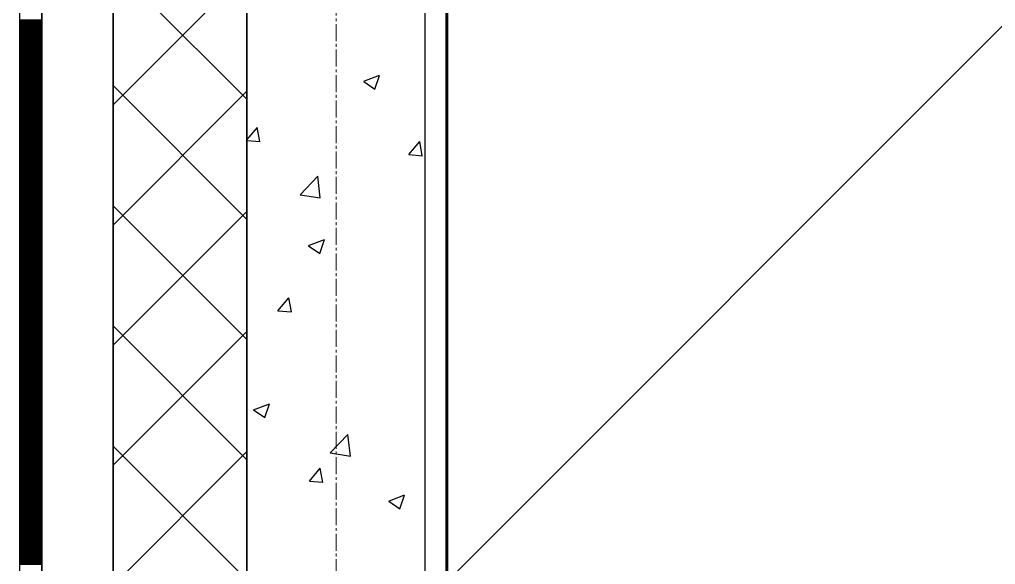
# Model space of a CAD drawing. Header units: millimetres. Extents: x 538266 to 1167394, y 114608 to 637157.
# Drawn here: x 1046079 to 1047173, y 549520 to 550131 of the extents above; entities that cross this region are included whole.
import ezdxf

# ---------------------------------------------------------------- set-up
doc = ezdxf.new("R2010")
doc.units = ezdxf.units.MM
doc.linetypes.add('CENTER2', pattern=[28.575, 19.05, -3.175, 3.175, -3.175])
doc.linetypes.add('DASHED', pattern=[19.05, 12.7, -6.35])
for name, color, linetype, lineweight in [('0) шт стен 3 эт', 150, 'Continuous', 60), ('АР_Стены ПЕНОблок', 52, 'Continuous', 20), ('АР_Тонкая', 254, 'Continuous', 5), ('АР_Утеплитель', 31, 'Continuous', 0), ('АР_Штриховка', 8, 'Continuous', 0)]:
    doc.layers.add(name, color=color, linetype=linetype, lineweight=lineweight)
doc.layers.add('АР_Делит', color=120, linetype='Continuous', lineweight=0, plot=False)
doc.layers.add('РД_Оси_100', color=7, linetype='Continuous', lineweight=0, true_color=0x525252)
doc.layers.add('ФВ-5', color=7, linetype='Continuous')

# ---------------------------------------------------------------- blocks, each defined once
blk = doc.blocks.new('СОШ_2200_АР_ОСИ_М100_28.05.24')
at = {"layer": 'АР_Делит', "color": 251, "linetype": 'DASHED', "true_color": 0x636466}
blk.add_lwpolyline([(114955, 135155), (114955, -355), (93595.036, -355), (93595.036, 13855), (94145, 13855), (94145, 68320), (66055, 68320), (66055, 13857.73), (83455, 13857.73), (83455, -355), (45245, -355), (45245, 13145), (44695, 13145), (44695, 26755), (45245, 26755), (45245, 68320), (20455, 68320), (20455, 26755), (27955, 26755), (27955, 13145), (-355, 13145), (-355, 100855)], dxfattribs=at)
at = {"layer": 'РД_Оси_100', "color": 251, "linetype": 'CENTER2', "true_color": 0x636466}
blk.add_line((0, -6155), (0, 139938.679), dxfattribs=at)
blk = doc.blocks.new('3_этаж1')
at = {"layer": 'АР_Стены ПЕНОблок', "color": 18, "linetype": 'Continuous', "lineweight": 25, "true_color": 0x000000}
for p, q in [((684283.6, 587568.7), (684283.6, 511368.7)), ((684483.6, 511368.7), (684483.6, 587568.7))]:
    blk.add_line(p, q, dxfattribs=at)
at = {"layer": 'АР_Тонкая', "color": 18, "linetype": 'Continuous', "lineweight": 25, "true_color": 0x000000}
for p, q in [((684028.6, 587568.7), (684028.6, 511368.7)), ((684053.6, 587568.7), (684053.6, 511368.7)), ((684053.6, 511368.7), (684053.6, 587568.7)), ((684133.6, 511368.7), (684133.6, 587568.7))]:
    blk.add_line(p, q, dxfattribs=at)
at = {"layer": 'АР_Утеплитель', "color": 18, "linetype": 'Continuous', "lineweight": 25, "true_color": 0x000000}
for p, q in [((684133.6, 587568.7), (684133.6, 511368.7)), ((684283.6, 511368.7), (684283.6, 587568.7))]:
    blk.add_line(p, q, dxfattribs=at)
at = {"layer": 'АР_Штриховка', "color": 18, "linetype": 'Continuous', "lineweight": 25, "true_color": 0x000000}
for p, q in [((684283.6, 550041.6), (684133.6, 550191.6)), ((684133.6, 550035.3), (684283.6, 550185.3)), ((684028.6, 550130.5), (684053.6, 550130.5)), ((684028.6, 550129.5), (684053.6, 550129.5)), ((684028.6, 550128.5), (684053.6, 550128.5)), ((684028.6, 550127.5), (684053.6, 550127.5)), ((684028.6, 550126.5), (684053.6, 550126.5)), ((684028.6, 550125.5), (684053.6, 550125.5)), ((684028.6, 550124.5), (684053.6, 550124.5)), ((684028.6, 550123.5), (684053.6, 550123.5)), ((684028.6, 550122.5), (684053.6, 550122.5)), ((684028.6, 550121.5), (684053.6, 550121.5)), ((684028.6, 550120.5), (684053.6, 550120.5)), ((684028.6, 550119.5), (684053.6, 550119.5)), ((684028.6, 550118.5), (684053.6, 550118.5)), ((684028.6, 550117.5), (684053.6, 550117.5)), ((684028.6, 550116.5), (684053.6, 550116.5)), ((684028.6, 550115.5), (684053.6, 550115.5)), ((684028.6, 550114.5), (684053.6, 550114.5)), ((684028.6, 550113.5), (684053.6, 550113.5)), ((684028.6, 550112.5), (684053.6, 550112.5)), ((684028.6, 550111.5), (684053.6, 550111.5)), ((684028.6, 550110.5), (684053.6, 550110.5)), ((684028.6, 550109.5), (684053.6, 550109.5)), ((684028.6, 550108.5), (684053.6, 550108.5)), ((684028.6, 550107.5), (684053.6, 550107.5)), ((684028.6, 550106.5), (684053.6, 550106.5)), ((684028.6, 550105.5), (684053.6, 550105.5)), ((684028.6, 550104.5), (684053.6, 550104.5)), ((684028.6, 550103.5), (684053.6, 550103.5)), ((684028.6, 550102.5), (684053.6, 550102.5)), ((684028.6, 550101.5), (684053.6, 550101.5)), ((684028.6, 550100.5), (684053.6, 550100.5)), ((684028.6, 550099.5), (684053.6, 550099.5)), ((684028.6, 550098.5), (684053.6, 550098.5)), ((684028.6, 550097.5), (684053.6, 550097.5)), ((684028.6, 550096.5), (684053.6, 550096.5)), ((684028.6, 550095.5), (684053.6, 550095.5)), ((684028.6, 550094.5), (684053.6, 550094.5)), ((684028.6, 550093.5), (684053.6, 550093.5)), ((684028.6, 550092.5), (684053.6, 550092.5)), ((684028.6, 550091.5), (684053.6, 550091.5)), ((684028.6, 550090.5), (684053.6, 550090.5)), ((684028.6, 550089.5), (684053.6, 550089.5)), ((684028.6, 550088.5), (684053.6, 550088.5)), ((684028.6, 550087.5), (684053.6, 550087.5)), ((684028.6, 550086.5), (684053.6, 550086.5)), ((684028.6, 550085.5), (684053.6, 550085.5)), ((684028.6, 550084.5), (684053.6, 550084.5)), ((684028.6, 550083.5), (684053.6, 550083.5)), ((684028.6, 550082.5), (684053.6, 550082.5)), ((684028.6, 550081.5), (684053.6, 550081.5)), ((684028.6, 550080.5), (684053.6, 550080.5)), ((684028.6, 550079.5), (684053.6, 550079.5)), ((684028.6, 550078.5), (684053.6, 550078.5)), ((684028.6, 550077.5), (684053.6, 550077.5)), ((684028.6, 550076.5), (684053.6, 550076.5)), ((684028.6, 550075.5), (684053.6, 550075.5)), ((684028.6, 550074.5), (684053.6, 550074.5)), ((684028.6, 550073.5), (684053.6, 550073.5)), ((684028.6, 550072.5), (684053.6, 550072.5)), ((684028.6, 550071.5), (684053.6, 550071.5)), ((684028.6, 550070.5), (684053.6, 550070.5)), ((684028.6, 550069.5), (684053.6, 550069.5)), ((684028.6, 550068.5), (684053.6, 550068.5)), ((684028.6, 550067.5), (684053.6, 550067.5)), ((684028.6, 550066.5), (684053.6, 550066.5)), ((684028.6, 550065.5), (684053.6, 550065.5)), ((684028.6, 550064.5), (684053.6, 550064.5)), ((684028.6, 550063.5), (684053.6, 550063.5)), ((684028.6, 550062.5), (684053.6, 550062.5)), ((684028.6, 550061.5), (684053.6, 550061.5)), ((684028.6, 550060.5), (684053.6, 550060.5)), ((684028.6, 550059.5), (684053.6, 550059.5)), ((684028.6, 550058.5), (684053.6, 550058.5)), ((684414.7, 550061.8), (684432.5, 550068.6)), ((684414.7, 550061.6), (684427.3, 550053)), ((684427.3, 550053), (684432.4, 550068.4)), ((684028.6, 550057.5), (684053.6, 550057.5)), ((684028.6, 550056.5), (684053.6, 550056.5)), ((684028.6, 550055.5), (684053.6, 550055.5)), ((684028.6, 550054.5), (684053.6, 550054.5)), ((684028.6, 550053.5), (684053.6, 550053.5)), ((684028.6, 550052.5), (684053.6, 550052.5)), ((684028.6, 550051.5), (684053.6, 550051.5)), ((684028.6, 550050.5), (684053.6, 550050.5)), ((684028.6, 550049.5), (684053.6, 550049.5)), ((684028.6, 550048.5), (684053.6, 550048.5)), ((684028.6, 550047.5), (684053.6, 550047.5)), ((684283.6, 549906.9), (684133.6, 550056.9)), ((684133.6, 549900.6), (684283.6, 550050.6)), ((684028.6, 550046.5), (684053.6, 550046.5)), ((684028.6, 550045.5), (684053.6, 550045.5)), ((684028.6, 550044.5), (684053.6, 550044.5)), ((684028.6, 550043.5), (684053.6, 550043.5)), ((684028.6, 550042.5), (684053.6, 550042.5)), ((684028.6, 550041.5), (684053.6, 550041.5)), ((684028.6, 550040.5), (684053.6, 550040.5)), ((684028.6, 550039.5), (684053.6, 550039.5)), ((684028.6, 550038.5), (684053.6, 550038.5)), ((684028.6, 550037.5), (684053.6, 550037.5)), ((684028.6, 550036.5), (684053.6, 550036.5)), ((684028.6, 550035.5), (684053.6, 550035.5)), ((684028.6, 550034.5), (684053.6, 550034.5)), ((684028.6, 550033.5), (684053.6, 550033.5)), ((684028.6, 550032.5), (684053.6, 550032.5)), ((684028.6, 550031.5), (684053.6, 550031.5)), ((684028.6, 550030.5), (684053.6, 550030.5)), ((684028.6, 550029.5), (684053.6, 550029.5)), ((684028.6, 550028.5), (684053.6, 550028.5)), ((684028.6, 550027.5), (684053.6, 550027.5)), ((684028.6, 550026.5), (684053.6, 550026.5)), ((684028.6, 550025.5), (684053.6, 550025.5)), ((684028.6, 550024.5), (684053.6, 550024.5)), ((684028.6, 550023.5), (684053.6, 550023.5)), ((684028.6, 550022.5), (684053.6, 550022.5)), ((684028.6, 550021.5), (684053.6, 550021.5)), ((684028.6, 550020.5), (684053.6, 550020.5)), ((684028.6, 550019.5), (684053.6, 550019.5)), ((684028.6, 550018.5), (684053.6, 550018.5)), ((684028.6, 550017.5), (684053.6, 550017.5)), ((684028.6, 550016.5), (684053.6, 550016.5)), ((684028.6, 550015.5), (684053.6, 550015.5)), ((684028.6, 550014.5), (684053.6, 550014.5)), ((684028.6, 550013.5), (684053.6, 550013.5)), ((684028.6, 550012.5), (684053.6, 550012.5)), ((684028.6, 550011.5), (684053.6, 550011.5)), ((684028.6, 550010.5), (684053.6, 550010.5)), ((684028.6, 550009.5), (684053.6, 550009.5)), ((684028.6, 550008.5), (684053.6, 550008.5)), ((684028.6, 550007.5), (684053.6, 550007.5)), ((684028.6, 550006.5), (684053.6, 550006.5)), ((684028.6, 550005.5), (684053.6, 550005.5)), ((684028.6, 550004.5), (684053.6, 550004.5)), ((684283.6, 549996), (684295.4, 550010.1)), ((684298.2, 549994.1), (684295.3, 550010.1)), ((684028.6, 550003.5), (684053.6, 550003.5)), ((684028.6, 550002.5), (684053.6, 550002.5)), ((684028.6, 550001.5), (684053.6, 550001.5)), ((684028.6, 550000.5), (684053.6, 550000.5)), ((684028.6, 549999.5), (684053.6, 549999.5)), ((684028.6, 549998.5), (684053.6, 549998.5)), ((684028.6, 549997.5), (684053.6, 549997.5)), ((684028.6, 549996.5), (684053.6, 549996.5)), ((684028.6, 549995.5), (684053.6, 549995.5)), ((684028.6, 549994.5), (684053.6, 549994.5)), ((684028.6, 549993.5), (684053.6, 549993.5)), ((684283.6, 549995.5), (684298.4, 549994.2)), ((684465.4, 549979.6), (684477.6, 549994.2)), ((684480.4, 549978.2), (684477.5, 549994.1)), ((684028.6, 549992.5), (684053.6, 549992.5)), ((684028.6, 549991.5), (684053.6, 549991.5)), ((684028.6, 549990.5), (684053.6, 549990.5)), ((684028.6, 549989.5), (684053.6, 549989.5)), ((684028.6, 549988.5), (684053.6, 549988.5)), ((684028.6, 549987.5), (684053.6, 549987.5)), ((684028.6, 549986.5), (684053.6, 549986.5)), ((684028.6, 549985.5), (684053.6, 549985.5)), ((684028.6, 549984.5), (684053.6, 549984.5)), ((684028.6, 549983.5), (684053.6, 549983.5)), ((684028.6, 549982.5), (684053.6, 549982.5)), ((684028.6, 549981.5), (684053.6, 549981.5)), ((684028.6, 549980.5), (684053.6, 549980.5)), ((684028.6, 549979.5), (684053.6, 549979.5)), ((684028.6, 549978.5), (684053.6, 549978.5)), ((684028.6, 549977.5), (684053.6, 549977.5)), ((684028.6, 549976.5), (684053.6, 549976.5)), ((684028.6, 549975.5), (684053.6, 549975.5)), ((684028.6, 549974.5), (684053.6, 549974.5)), ((684028.6, 549973.5), (684053.6, 549973.5)), ((684028.6, 549972.5), (684053.6, 549972.5)), ((684028.6, 549971.5), (684053.6, 549971.5)), ((684465.4, 549979.6), (684480.6, 549978.2)), ((684028.6, 549970.5), (684053.6, 549970.5)), ((684028.6, 549969.5), (684053.6, 549969.5)), ((684028.6, 549968.5), (684053.6, 549968.5)), ((684028.6, 549967.5), (684053.6, 549967.5)), ((684028.6, 549966.5), (684053.6, 549966.5)), ((684028.6, 549965.5), (684053.6, 549965.5)), ((684028.6, 549964.5), (684053.6, 549964.5)), ((684028.6, 549963.5), (684053.6, 549963.5)), ((684028.6, 549962.5), (684053.6, 549962.5)), ((684028.6, 549961.5), (684053.6, 549961.5)), ((684028.6, 549960.5), (684053.6, 549960.5)), ((684028.6, 549959.5), (684053.6, 549959.5)), ((684028.6, 549958.5), (684053.6, 549958.5)), ((684028.6, 549957.5), (684053.6, 549957.5)), ((684028.6, 549956.5), (684053.6, 549956.5)), ((684028.6, 549955.5), (684053.6, 549955.5)), ((684028.6, 549954.5), (684053.6, 549954.5)), ((684028.6, 549953.5), (684053.6, 549953.5)), ((684028.6, 549952.5), (684053.6, 549952.5)), ((684028.6, 549951.5), (684053.6, 549951.5)), ((684028.6, 549950.5), (684053.6, 549950.5)), ((684028.6, 549949.5), (684053.6, 549949.5)), ((684343.4, 549934.5), (684363.2, 549955.2)), ((684366, 549931), (684363.2, 549955.2)), ((684028.6, 549948.5), (684053.6, 549948.5)), ((684028.6, 549947.5), (684053.6, 549947.5)), ((684028.6, 549946.5), (684053.6, 549946.5)), ((684028.6, 549945.5), (684053.6, 549945.5)), ((684028.6, 549944.5), (684053.6, 549944.5)), ((684028.6, 549943.5), (684053.6, 549943.5)), ((684028.6, 549942.5), (684053.6, 549942.5)), ((684028.6, 549941.5), (684053.6, 549941.5)), ((684028.6, 549940.5), (684053.6, 549940.5)), ((684028.6, 549939.5), (684053.6, 549939.5)), ((684028.6, 549938.5), (684053.6, 549938.5)), ((684028.6, 549937.5), (684053.6, 549937.5)), ((684028.6, 549936.5), (684053.6, 549936.5)), ((684028.6, 549935.5), (684053.6, 549935.5)), ((684028.6, 549934.5), (684053.6, 549934.5)), ((684028.6, 549933.5), (684053.6, 549933.5)), ((684028.6, 549932.5), (684053.6, 549932.5)), ((684028.6, 549931.5), (684053.6, 549931.5)), ((684028.6, 549930.5), (684053.6, 549930.5)), ((684028.6, 549929.5), (684053.6, 549929.5)), ((684028.6, 549928.5), (684053.6, 549928.5)), ((684028.6, 549927.5), (684053.6, 549927.5)), ((684343.4, 549934.6), (684366, 549931.1)), ((684028.6, 549926.5), (684053.6, 549926.5)), ((684028.6, 549925.5), (684053.6, 549925.5)), ((684028.6, 549924.5), (684053.6, 549924.5)), ((684028.6, 549923.5), (684053.6, 549923.5)), ((684028.6, 549922.5), (684053.6, 549922.5)), ((684028.6, 549921.5), (684053.6, 549921.5)), ((684028.6, 549920.5), (684053.6, 549920.5)), ((684028.6, 549919.5), (684053.6, 549919.5)), ((684028.6, 549918.5), (684053.6, 549918.5)), ((684028.6, 549917.5), (684053.6, 549917.5)), ((684028.6, 549916.5), (684053.6, 549916.5)), ((684283.6, 549772.1), (684133.6, 549922.1)), ((684028.6, 549915.5), (684053.6, 549915.5)), ((684028.6, 549914.5), (684053.6, 549914.5)), ((684028.6, 549913.5), (684053.6, 549913.5)), ((684028.6, 549912.5), (684053.6, 549912.5)), ((684028.6, 549911.5), (684053.6, 549911.5)), ((684028.6, 549910.5), (684053.6, 549910.5)), ((684028.6, 549909.5), (684053.6, 549909.5)), ((684028.6, 549908.5), (684053.6, 549908.5)), ((684028.6, 549907.5), (684053.6, 549907.5)), ((684028.6, 549906.5), (684053.6, 549906.5)), ((684028.6, 549905.5), (684053.6, 549905.5)), ((684133.6, 549765.9), (684283.6, 549915.9)), ((684028.6, 549904.5), (684053.6, 549904.5)), ((684028.6, 549903.5), (684053.6, 549903.5)), ((684028.6, 549902.5), (684053.6, 549902.5)), ((684028.6, 549901.5), (684053.6, 549901.5)), ((684028.6, 549900.5), (684053.6, 549900.5)), ((684028.6, 549899.5), (684053.6, 549899.5)), ((684028.6, 549898.5), (684053.6, 549898.5)), ((684028.6, 549897.5), (684053.6, 549897.5)), ((684028.6, 549896.5), (684053.6, 549896.5)), ((684028.6, 549895.5), (684053.6, 549895.5)), ((684028.6, 549894.5), (684053.6, 549894.5)), ((684028.6, 549893.5), (684053.6, 549893.5)), ((684028.6, 549892.5), (684053.6, 549892.5)), ((684028.6, 549891.5), (684053.6, 549891.5)), ((684028.6, 549890.5), (684053.6, 549890.5)), ((684028.6, 549889.5), (684053.6, 549889.5)), ((684028.6, 549888.5), (684053.6, 549888.5)), ((684028.6, 549887.5), (684053.6, 549887.5)), ((684028.6, 549886.5), (684053.6, 549886.5)), ((684028.6, 549885.5), (684053.6, 549885.5)), ((684028.6, 549884.5), (684053.6, 549884.5)), ((684028.6, 549883.5), (684053.6, 549883.5)), ((684352.9, 549877.6), (684370.7, 549884.4)), ((684365.5, 549868.8), (684370.6, 549884.2)), ((684028.6, 549882.5), (684053.6, 549882.5)), ((684028.6, 549881.5), (684053.6, 549881.5)), ((684028.6, 549880.5), (684053.6, 549880.5)), ((684028.6, 549879.5), (684053.6, 549879.5)), ((684028.6, 549878.5), (684053.6, 549878.5)), ((684028.6, 549877.5), (684053.6, 549877.5)), ((684028.6, 549876.5), (684053.6, 549876.5)), ((684028.6, 549875.5), (684053.6, 549875.5)), ((684028.6, 549874.5), (684053.6, 549874.5)), ((684028.6, 549873.5), (684053.6, 549873.5)), ((684028.6, 549872.5), (684053.6, 549872.5)), ((684352.9, 549877.4), (684365.5, 549868.8)), ((684028.6, 549871.5), (684053.6, 549871.5)), ((684028.6, 549870.5), (684053.6, 549870.5)), ((684028.6, 549869.5), (684053.6, 549869.5)), ((684028.6, 549868.5), (684053.6, 549868.5)), ((684028.6, 549867.5), (684053.6, 549867.5)), ((684028.6, 549866.5), (684053.6, 549866.5)), ((684028.6, 549865.5), (684053.6, 549865.5)), ((684028.6, 549864.5), (684053.6, 549864.5)), ((684028.6, 549863.5), (684053.6, 549863.5)), ((684028.6, 549862.5), (684053.6, 549862.5)), ((684028.6, 549861.5), (684053.6, 549861.5)), ((684028.6, 549860.5), (684053.6, 549860.5)), ((684028.6, 549859.5), (684053.6, 549859.5)), ((684028.6, 549858.5), (684053.6, 549858.5)), ((684028.6, 549857.5), (684053.6, 549857.5)), ((684028.6, 549856.5), (684053.6, 549856.5)), ((684028.6, 549855.5), (684053.6, 549855.5)), ((684028.6, 549854.5), (684053.6, 549854.5)), ((684028.6, 549853.5), (684053.6, 549853.5)), ((684028.6, 549852.5), (684053.6, 549852.5)), ((684028.6, 549851.5), (684053.6, 549851.5)), ((684028.6, 549850.5), (684053.6, 549850.5)), ((684028.6, 549849.5), (684053.6, 549849.5)), ((684028.6, 549848.5), (684053.6, 549848.5)), ((684028.6, 549847.5), (684053.6, 549847.5)), ((684028.6, 549846.5), (684053.6, 549846.5)), ((684028.6, 549845.5), (684053.6, 549845.5)), ((684028.6, 549844.5), (684053.6, 549844.5)), ((684028.6, 549843.5), (684053.6, 549843.5)), ((684028.6, 549842.5), (684053.6, 549842.5)), ((684028.6, 549841.5), (684053.6, 549841.5)), ((684028.6, 549840.5), (684053.6, 549840.5)), ((684028.6, 549839.5), (684053.6, 549839.5)), ((684028.6, 549838.5), (684053.6, 549838.5)), ((684028.6, 549837.5), (684053.6, 549837.5)), ((684028.6, 549836.5), (684053.6, 549836.5)), ((684028.6, 549835.5), (684053.6, 549835.5)), ((684028.6, 549834.5), (684053.6, 549834.5)), ((684028.6, 549833.5), (684053.6, 549833.5)), ((684028.6, 549832.5), (684053.6, 549832.5)), ((684028.6, 549831.5), (684053.6, 549831.5)), ((684028.6, 549830.5), (684053.6, 549830.5)), ((684028.6, 549829.5), (684053.6, 549829.5)), ((684028.6, 549828.5), (684053.6, 549828.5)), ((684028.6, 549827.5), (684053.6, 549827.5)), ((684028.6, 549826.5), (684053.6, 549826.5)), ((684028.6, 549825.5), (684053.6, 549825.5)), ((684028.6, 549824.5), (684053.6, 549824.5)), ((684028.6, 549823.5), (684053.6, 549823.5)), ((684028.6, 549822.5), (684053.6, 549822.5)), ((684028.6, 549821.5), (684053.6, 549821.5)), ((684028.6, 549820.5), (684053.6, 549820.5)), ((684028.6, 549819.5), (684053.6, 549819.5)), ((684028.6, 549818.5), (684053.6, 549818.5)), ((684028.6, 549817.5), (684053.6, 549817.5)), ((684318.4, 549804.5), (684330.7, 549819)), ((684333.5, 549803.1), (684330.5, 549819)), ((684028.6, 549816.5), (684053.6, 549816.5)), ((684028.6, 549815.5), (684053.6, 549815.5)), ((684028.6, 549814.5), (684053.6, 549814.5)), ((684028.6, 549813.5), (684053.6, 549813.5)), ((684028.6, 549812.5), (684053.6, 549812.5)), ((684028.6, 549811.5), (684053.6, 549811.5)), ((684028.6, 549810.5), (684053.6, 549810.5)), ((684028.6, 549809.5), (684053.6, 549809.5)), ((684028.6, 549808.5), (684053.6, 549808.5)), ((684028.6, 549807.5), (684053.6, 549807.5)), ((684028.6, 549806.5), (684053.6, 549806.5)), ((684028.6, 549805.5), (684053.6, 549805.5)), ((684028.6, 549804.5), (684053.6, 549804.5)), ((684028.6, 549803.5), (684053.6, 549803.5)), ((684028.6, 549802.5), (684053.6, 549802.5)), ((684028.6, 549801.5), (684053.6, 549801.5)), ((684028.6, 549800.5), (684053.6, 549800.5)), ((684028.6, 549799.5), (684053.6, 549799.5)), ((684028.6, 549798.5), (684053.6, 549798.5)), ((684028.6, 549797.5), (684053.6, 549797.5)), ((684028.6, 549796.5), (684053.6, 549796.5)), ((684318.4, 549804.4), (684333.6, 549803.1)), ((684028.6, 549795.5), (684053.6, 549795.5)), ((684028.6, 549794.5), (684053.6, 549794.5)), ((684028.6, 549793.5), (684053.6, 549793.5)), ((684028.6, 549792.5), (684053.6, 549792.5)), ((684028.6, 549791.5), (684053.6, 549791.5)), ((684028.6, 549790.5), (684053.6, 549790.5)), ((684028.6, 549789.5), (684053.6, 549789.5)), ((684028.6, 549788.5), (684053.6, 549788.5)), ((684028.6, 549787.5), (684053.6, 549787.5)), ((684028.6, 549786.5), (684053.6, 549786.5)), ((684028.6, 549785.5), (684053.6, 549785.5)), ((684283.6, 549637.4), (684133.6, 549787.4)), ((684028.6, 549784.5), (684053.6, 549784.5)), ((684028.6, 549783.5), (684053.6, 549783.5)), ((684028.6, 549782.5), (684053.6, 549782.5)), ((684028.6, 549781.5), (684053.6, 549781.5)), ((684028.6, 549780.5), (684053.6, 549780.5)), ((684028.6, 549779.5), (684053.6, 549779.5)), ((684028.6, 549778.5), (684053.6, 549778.5)), ((684028.6, 549777.5), (684053.6, 549777.5)), ((684028.6, 549776.5), (684053.6, 549776.5)), ((684028.6, 549775.5), (684053.6, 549775.5)), ((684028.6, 549774.5), (684053.6, 549774.5)), ((684133.6, 549631.2), (684283.6, 549781.2)), ((684028.6, 549773.5), (684053.6, 549773.5)), ((684028.6, 549772.5), (684053.6, 549772.5)), ((684028.6, 549771.5), (684053.6, 549771.5)), ((684028.6, 549770.5), (684053.6, 549770.5)), ((684028.6, 549769.5), (684053.6, 549769.5)), ((684028.6, 549768.5), (684053.6, 549768.5)), ((684028.6, 549767.5), (684053.6, 549767.5)), ((684028.6, 549766.5), (684053.6, 549766.5)), ((684028.6, 549765.5), (684053.6, 549765.5)), ((684028.6, 549764.5), (684053.6, 549764.5)), ((684028.6, 549763.5), (684053.6, 549763.5)), ((684028.6, 549762.5), (684053.6, 549762.5)), ((684028.6, 549761.5), (684053.6, 549761.5)), ((684028.6, 549760.5), (684053.6, 549760.5)), ((684028.6, 549759.5), (684053.6, 549759.5)), ((684028.6, 549758.5), (684053.6, 549758.5)), ((684028.6, 549757.5), (684053.6, 549757.5)), ((684028.6, 549756.5), (684053.6, 549756.5)), ((684028.6, 549755.5), (684053.6, 549755.5)), ((684028.6, 549754.5), (684053.6, 549754.5)), ((684028.6, 549753.5), (684053.6, 549753.5)), ((684028.6, 549752.5), (684053.6, 549752.5)), ((684028.6, 549751.5), (684053.6, 549751.5)), ((684028.6, 549750.5), (684053.6, 549750.5)), ((684028.6, 549749.5), (684053.6, 549749.5)), ((684028.6, 549748.5), (684053.6, 549748.5)), ((684028.6, 549747.5), (684053.6, 549747.5)), ((684028.6, 549746.5), (684053.6, 549746.5)), ((684028.6, 549745.5), (684053.6, 549745.5)), ((684028.6, 549744.5), (684053.6, 549744.5)), ((684028.6, 549743.5), (684053.6, 549743.5)), ((684028.6, 549742.5), (684053.6, 549742.5)), ((684028.6, 549741.5), (684053.6, 549741.5)), ((684028.6, 549740.5), (684053.6, 549740.5)), ((684028.6, 549739.5), (684053.6, 549739.5)), ((684028.6, 549738.5), (684053.6, 549738.5)), ((684028.6, 549737.5), (684053.6, 549737.5)), ((684028.6, 549736.5), (684053.6, 549736.5)), ((684028.6, 549735.5), (684053.6, 549735.5)), ((684028.6, 549734.5), (684053.6, 549734.5)), ((684028.6, 549733.5), (684053.6, 549733.5)), ((684028.6, 549732.5), (684053.6, 549732.5)), ((684028.6, 549731.5), (684053.6, 549731.5)), ((684028.6, 549730.5), (684053.6, 549730.5)), ((684028.6, 549729.5), (684053.6, 549729.5)), ((684028.6, 549728.5), (684053.6, 549728.5)), ((684028.6, 549727.5), (684053.6, 549727.5)), ((684028.6, 549726.5), (684053.6, 549726.5)), ((684028.6, 549725.5), (684053.6, 549725.5)), ((684028.6, 549724.5), (684053.6, 549724.5)), ((684028.6, 549723.5), (684053.6, 549723.5)), ((684028.6, 549722.5), (684053.6, 549722.5)), ((684028.6, 549721.5), (684053.6, 549721.5)), ((684028.6, 549720.5), (684053.6, 549720.5)), ((684028.6, 549719.5), (684053.6, 549719.5)), ((684028.6, 549718.5), (684053.6, 549718.5)), ((684028.6, 549717.5), (684053.6, 549717.5)), ((684028.6, 549716.5), (684053.6, 549716.5)), ((684028.6, 549715.5), (684053.6, 549715.5)), ((684028.6, 549714.5), (684053.6, 549714.5)), ((684028.6, 549713.5), (684053.6, 549713.5)), ((684028.6, 549712.5), (684053.6, 549712.5)), ((684028.6, 549711.5), (684053.6, 549711.5)), ((684028.6, 549710.5), (684053.6, 549710.5)), ((684028.6, 549709.5), (684053.6, 549709.5)), ((684028.6, 549708.5), (684053.6, 549708.5)), ((684028.6, 549707.5), (684053.6, 549707.5)), ((684028.6, 549706.5), (684053.6, 549706.5)), ((684028.6, 549705.5), (684053.6, 549705.5)), ((684028.6, 549704.5), (684053.6, 549704.5)), ((684028.6, 549703.5), (684053.6, 549703.5)), ((684028.6, 549702.5), (684053.6, 549702.5)), ((684028.6, 549701.5), (684053.6, 549701.5)), ((684028.6, 549700.5), (684053.6, 549700.5)), ((684028.6, 549699.5), (684053.6, 549699.5)), ((684028.6, 549698.5), (684053.6, 549698.5)), ((684028.6, 549697.5), (684053.6, 549697.5)), ((684291.1, 549693.4), (684308.9, 549700.2)), ((684303.7, 549684.7), (684308.8, 549700)), ((684028.6, 549696.5), (684053.6, 549696.5)), ((684028.6, 549695.5), (684053.6, 549695.5)), ((684028.6, 549694.5), (684053.6, 549694.5)), ((684028.6, 549693.5), (684053.6, 549693.5)), ((684028.6, 549692.5), (684053.6, 549692.5)), ((684028.6, 549691.5), (684053.6, 549691.5)), ((684028.6, 549690.5), (684053.6, 549690.5)), ((684028.6, 549689.5), (684053.6, 549689.5)), ((684028.6, 549688.5), (684053.6, 549688.5)), ((684028.6, 549687.5), (684053.6, 549687.5)), ((684028.6, 549686.5), (684053.6, 549686.5)), ((684291, 549693.2), (684303.7, 549684.7)), ((684028.6, 549685.5), (684053.6, 549685.5)), ((684028.6, 549684.5), (684053.6, 549684.5)), ((684028.6, 549683.5), (684053.6, 549683.5)), ((684028.6, 549682.5), (684053.6, 549682.5)), ((684028.6, 549681.5), (684053.6, 549681.5)), ((684028.6, 549680.5), (684053.6, 549680.5)), ((684028.6, 549679.5), (684053.6, 549679.5)), ((684028.6, 549678.5), (684053.6, 549678.5)), ((684028.6, 549677.5), (684053.6, 549677.5)), ((684028.6, 549676.5), (684053.6, 549676.5)), ((684028.6, 549675.5), (684053.6, 549675.5)), ((684028.6, 549674.5), (684053.6, 549674.5)), ((684028.6, 549673.5), (684053.6, 549673.5)), ((684028.6, 549672.5), (684053.6, 549672.5)), ((684028.6, 549671.5), (684053.6, 549671.5)), ((684028.6, 549670.5), (684053.6, 549670.5)), ((684028.6, 549669.5), (684053.6, 549669.5)), ((684028.6, 549668.5), (684053.6, 549668.5)), ((684028.6, 549667.5), (684053.6, 549667.5)), ((684028.6, 549666.5), (684053.6, 549666.5)), ((684028.6, 549665.5), (684053.6, 549665.5)), ((684028.6, 549664.5), (684053.6, 549664.5)), ((684377.1, 549645.1), (684396.9, 549665.7)), ((684399.7, 549641.6), (684396.9, 549665.7)), ((684028.6, 549663.5), (684053.6, 549663.5)), ((684028.6, 549662.5), (684053.6, 549662.5)), ((684028.6, 549661.5), (684053.6, 549661.5)), ((684028.6, 549660.5), (684053.6, 549660.5)), ((684028.6, 549659.5), (684053.6, 549659.5)), ((684028.6, 549658.5), (684053.6, 549658.5)), ((684028.6, 549657.5), (684053.6, 549657.5)), ((684028.6, 549656.5), (684053.6, 549656.5)), ((684028.6, 549655.5), (684053.6, 549655.5)), ((684028.6, 549654.5), (684053.6, 549654.5)), ((684028.6, 549653.5), (684053.6, 549653.5)), ((684028.6, 549652.5), (684053.6, 549652.5)), ((684028.6, 549651.5), (684053.6, 549651.5)), ((684028.6, 549650.5), (684053.6, 549650.5)), ((684028.6, 549649.5), (684053.6, 549649.5)), ((684028.6, 549648.5), (684053.6, 549648.5)), ((684028.6, 549647.5), (684053.6, 549647.5)), ((684028.6, 549646.5), (684053.6, 549646.5)), ((684028.6, 549645.5), (684053.6, 549645.5)), ((684028.6, 549644.5), (684053.6, 549644.5)), ((684028.6, 549643.5), (684053.6, 549643.5)), ((684028.6, 549642.5), (684053.6, 549642.5)), ((684283.6, 549502.7), (684133.6, 549652.7)), ((684133.6, 549496.5), (684283.6, 549646.5)), ((684377.1, 549645.1), (684399.7, 549641.6)), ((684028.6, 549641.5), (684053.6, 549641.5)), ((684028.6, 549640.5), (684053.6, 549640.5)), ((684028.6, 549639.5), (684053.6, 549639.5)), ((684028.6, 549638.5), (684053.6, 549638.5)), ((684028.6, 549637.5), (684053.6, 549637.5)), ((684028.6, 549636.5), (684053.6, 549636.5)), ((684028.6, 549635.5), (684053.6, 549635.5)), ((684028.6, 549634.5), (684053.6, 549634.5)), ((684028.6, 549633.5), (684053.6, 549633.5)), ((684028.6, 549632.5), (684053.6, 549632.5)), ((684028.6, 549631.5), (684053.6, 549631.5)), ((684028.6, 549630.5), (684053.6, 549630.5)), ((684028.6, 549629.5), (684053.6, 549629.5)), ((684028.6, 549628.5), (684053.6, 549628.5)), ((684028.6, 549627.5), (684053.6, 549627.5)), ((684028.6, 549626.5), (684053.6, 549626.5)), ((684028.6, 549625.5), (684053.6, 549625.5)), ((684028.6, 549624.5), (684053.6, 549624.5)), ((684028.6, 549623.5), (684053.6, 549623.5)), ((684028.6, 549622.5), (684053.6, 549622.5)), ((684028.6, 549621.5), (684053.6, 549621.5)), ((684028.6, 549620.5), (684053.6, 549620.5)), ((684353.7, 549613.4), (684365.9, 549628)), ((684368.7, 549612), (684365.8, 549627.9)), ((684028.6, 549619.5), (684053.6, 549619.5)), ((684028.6, 549618.5), (684053.6, 549618.5)), ((684028.6, 549617.5), (684053.6, 549617.5)), ((684028.6, 549616.5), (684053.6, 549616.5)), ((684028.6, 549615.5), (684053.6, 549615.5)), ((684028.6, 549614.5), (684053.6, 549614.5)), ((684028.6, 549613.5), (684053.6, 549613.5)), ((684028.6, 549612.5), (684053.6, 549612.5)), ((684028.6, 549611.5), (684053.6, 549611.5)), ((684028.6, 549610.5), (684053.6, 549610.5)), ((684028.6, 549609.5), (684053.6, 549609.5)), ((684353.7, 549613.4), (684368.9, 549612.1)), ((684028.6, 549608.5), (684053.6, 549608.5)), ((684028.6, 549607.5), (684053.6, 549607.5)), ((684028.6, 549606.5), (684053.6, 549606.5)), ((684028.6, 549605.5), (684053.6, 549605.5)), ((684028.6, 549604.5), (684053.6, 549604.5)), ((684028.6, 549603.5), (684053.6, 549603.5)), ((684028.6, 549602.5), (684053.6, 549602.5)), ((684028.6, 549601.5), (684053.6, 549601.5)), ((684028.6, 549600.5), (684053.6, 549600.5)), ((684028.6, 549599.5), (684053.6, 549599.5)), ((684028.6, 549598.5), (684053.6, 549598.5)), ((684028.6, 549597.5), (684053.6, 549597.5)), ((684028.6, 549596.5), (684053.6, 549596.5)), ((684028.6, 549595.5), (684053.6, 549595.5)), ((684028.6, 549594.5), (684053.6, 549594.5)), ((684028.6, 549593.5), (684053.6, 549593.5)), ((684028.6, 549592.5), (684053.6, 549592.5)), ((684028.6, 549591.5), (684053.6, 549591.5)), ((684028.6, 549590.5), (684053.6, 549590.5)), ((684028.6, 549589.5), (684053.6, 549589.5)), ((684028.6, 549588.5), (684053.6, 549588.5)), ((684442.7, 549590.9), (684455.3, 549582.4)), ((684442.8, 549591.1), (684460.5, 549597.9)), ((684455.3, 549582.4), (684460.5, 549597.7)), ((684028.6, 549587.5), (684053.6, 549587.5)), ((684028.6, 549586.5), (684053.6, 549586.5)), ((684028.6, 549585.5), (684053.6, 549585.5)), ((684028.6, 549584.5), (684053.6, 549584.5)), ((684028.6, 549583.5), (684053.6, 549583.5)), ((684028.6, 549582.5), (684053.6, 549582.5)), ((684028.6, 549581.5), (684053.6, 549581.5)), ((684028.6, 549580.5), (684053.6, 549580.5)), ((684028.6, 549579.5), (684053.6, 549579.5)), ((684028.6, 549578.5), (684053.6, 549578.5)), ((684028.6, 549577.5), (684053.6, 549577.5)), ((684028.6, 549576.5), (684053.6, 549576.5)), ((684028.6, 549575.5), (684053.6, 549575.5)), ((684028.6, 549574.5), (684053.6, 549574.5)), ((684028.6, 549573.5), (684053.6, 549573.5)), ((684028.6, 549572.5), (684053.6, 549572.5)), ((684028.6, 549571.5), (684053.6, 549571.5)), ((684028.6, 549570.5), (684053.6, 549570.5)), ((684028.6, 549569.5), (684053.6, 549569.5)), ((684028.6, 549568.5), (684053.6, 549568.5)), ((684028.6, 549567.5), (684053.6, 549567.5)), ((684028.6, 549566.5), (684053.6, 549566.5)), ((684028.6, 549565.5), (684053.6, 549565.5)), ((684028.6, 549564.5), (684053.6, 549564.5)), ((684028.6, 549563.5), (684053.6, 549563.5)), ((684028.6, 549562.5), (684053.6, 549562.5)), ((684028.6, 549561.5), (684053.6, 549561.5)), ((684028.6, 549560.5), (684053.6, 549560.5)), ((684028.6, 549559.5), (684053.6, 549559.5)), ((684028.6, 549558.5), (684053.6, 549558.5)), ((684028.6, 549557.5), (684053.6, 549557.5)), ((684028.6, 549556.5), (684053.6, 549556.5)), ((684028.6, 549555.5), (684053.6, 549555.5)), ((684028.6, 549554.5), (684053.6, 549554.5)), ((684028.6, 549553.5), (684053.6, 549553.5)), ((684028.6, 549552.5), (684053.6, 549552.5)), ((684028.6, 549551.5), (684053.6, 549551.5)), ((684028.6, 549550.5), (684053.6, 549550.5)), ((684028.6, 549549.5), (684053.6, 549549.5)), ((684028.6, 549548.5), (684053.6, 549548.5)), ((684028.6, 549547.5), (684053.6, 549547.5)), ((684028.6, 549546.5), (684053.6, 549546.5)), ((684028.6, 549545.5), (684053.6, 549545.5)), ((684028.6, 549544.5), (684053.6, 549544.5)), ((684028.6, 549543.5), (684053.6, 549543.5)), ((684028.6, 549542.5), (684053.6, 549542.5)), ((684028.6, 549541.5), (684053.6, 549541.5)), ((684028.6, 549540.5), (684053.6, 549540.5)), ((684028.6, 549539.5), (684053.6, 549539.5)), ((684028.6, 549538.5), (684053.6, 549538.5)), ((684028.6, 549537.5), (684053.6, 549537.5)), ((684028.6, 549536.5), (684053.6, 549536.5)), ((684028.6, 549535.5), (684053.6, 549535.5)), ((684028.6, 549534.5), (684053.6, 549534.5)), ((684028.6, 549533.5), (684053.6, 549533.5)), ((684028.6, 549532.5), (684053.6, 549532.5)), ((684028.6, 549531.5), (684053.6, 549531.5)), ((684028.6, 549530.5), (684053.6, 549530.5)), ((684028.6, 549529.5), (684053.6, 549529.5)), ((684028.6, 549528.5), (684053.6, 549528.5)), ((684028.6, 549527.5), (684053.6, 549527.5)), ((684028.6, 549526.5), (684053.6, 549526.5)), ((684028.6, 549525.5), (684053.6, 549525.5)), ((684028.6, 549524.5), (684053.6, 549524.5)), ((684028.6, 549523.5), (684053.6, 549523.5)), ((684028.6, 549522.5), (684053.6, 549522.5)), ((684028.6, 549521.5), (684053.6, 549521.5)), ((684028.6, 549520.5), (684053.6, 549520.5))]:
    blk.add_line(p, q, dxfattribs=at)

msp = doc.modelspace()

# ---------------------------------------------------------------- hatches: boundary and pattern name
at = {"layer": 'ФВ-5'}
h = msp.add_hatch(dxfattribs=at)
h.set_pattern_fill('ANSI31', color=3, scale=300, style=0)
h.paths.add_polyline_path([(1054123.6, 546168.7), (1054123.6, 547068.7), (1054123.6, 547568.7), (1054091.4, 548269.4, -1), (1053491.4, 548269.4, -1), (1054091.4, 548269.4), (1054123.6, 550468.7), (1054123.6, 550768.7), (1054123.6, 550768.7), (1054123.6, 551268.7), (1046563.9, 551268.7), (1046553.6, 551258.4), (1046553.6, 550768.7), (1046551.7, 547068.7), (1046553.6, 547068.7), (1046553.6, 546168.7), (1046557.8, 542668.7), (1046553.6, 542668.7), (1046553.6, 542168.7), (1051023.6, 542168.7), (1051023.6, 542468.7), (1051023.6, 542468.7), (1051923.6, 542468.7), (1051923.6, 542468.7), (1051923.6, 542168.7), (1052003.6, 542168.7), (1052003.6, 542588.7), (1054123.6, 542589.1), (1054123.6, 542668.7)])

# ---------------------------------------------------------------- linework, layer by layer
at = {"layer": '0) шт стен 3 эт', "color": 2}
msp.add_lwpolyline([(1046557.8, 547073), (1046557.8, 550768.7)], dxfattribs=at)

# ---------------------------------------------------------------- block references
at = {"layer": '0) шт стен 3 эт', "color": 5, "lineweight": 25}
msp.add_blockref('3_этаж1', (362050, 0), dxfattribs=at)
at = {"layer": 'РД_Оси_100', "lineweight": 25}
msp.add_blockref('СОШ_2200_АР_ОСИ_М100_28.05.24', (1046433.6, 496768.7), dxfattribs=at)

doc.saveas('drawing.dxf')
